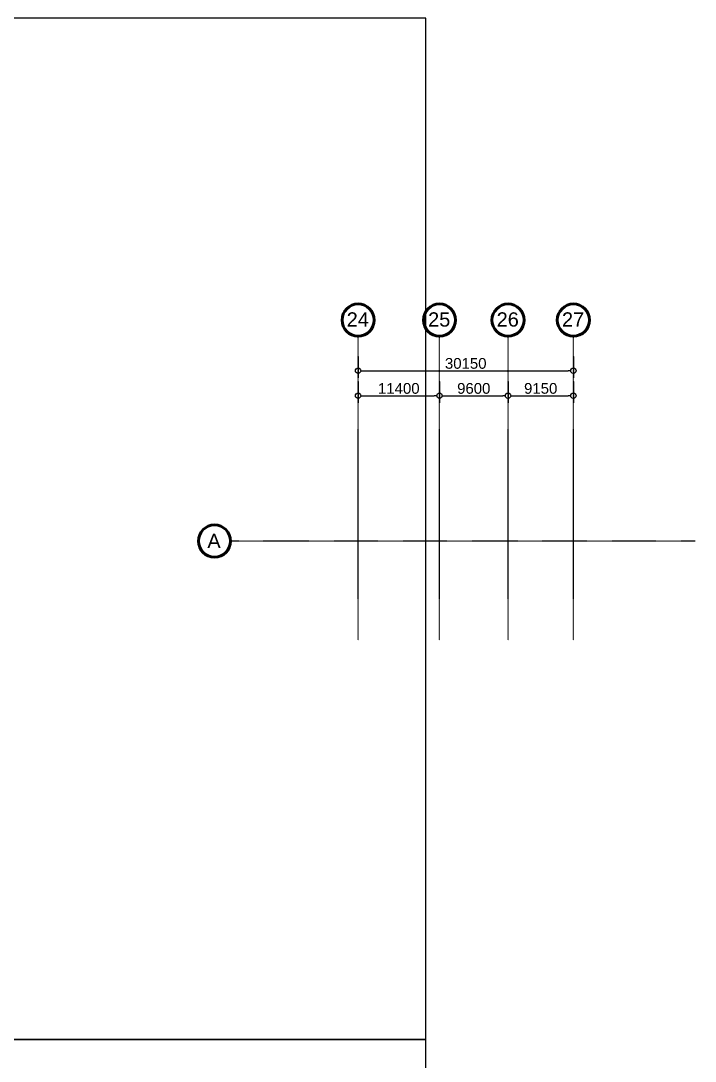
# Model space of a CAD drawing. Header units: millimetres. Extents: x -70132 to 394080, y -1879526 to 121974.
# Drawn here: x 299631 to 394080, y -1453672 to -1308031 of the extents above; entities that cross this region are included whole.
import ezdxf

# ---------------------------------------------------------------- set-up
doc = ezdxf.new("R2010")
doc.units = ezdxf.units.MM
doc.linetypes.add('DPA_Grid _ Level 100', pattern=[10, 5.5, -1.6, 1.3, -1.6])
doc.layers.add('S-GRID-IDEN', color=3, linetype='Continuous', lineweight=50)
doc.styles.add('Arial', font='arial.ttf', dxfattribs={"height": 1500})
doc.styles.add('Arial_1', font='arial.ttf', dxfattribs={"height": 2000})
doc.styles.add('Arial_2', font='arial.ttf', dxfattribs={"height": 3})
doc.dimstyles.new('DPA-DIM-3_0_C-C', dxfattribs={"dimscale": 304.8, "dimtxt": 1530.3891, "dimasz": 2.46063, "dimexe": 3.28084, "dimexo": 0.0625, "dimgap": 0.82021, "dimtad": 1, "dimdec": 0, "dimzin": 0, "dimdsep": 46, "dimtxsty": 'Arial_2', "dimblk1": 'DOTBLANK', "dimblk2": 'DOTBLANK', "dimsah": 1, "dimcen": 0.09, "dimdle": 3.28084, "dimadec": 8, "dimazin": 0, "dimtfac": 1, "dimtdec": 4, "dimtix": 1, "dimtmove": 0, "dimatfit": 3, "dimfxl": 6.56168, "dimfxlon": 1, "dimtvp": 1, "dimtolj": 1, "dimtzin": 0, "dimarcsym": 2})

# ---------------------------------------------------------------- blocks, each defined once
blk = doc.blocks.new('Grid - 100 Scale-586761-4130-01 INTERMIDATE LEVEL PLAN - REFLECTED CEILING')
at = {"layer": 'S-GRID-IDEN'}
blk.add_circle((0, 0), 4.5, dxfattribs=at)
blk = doc.blocks.new('_DotBlank')
at = {"color": 0, "linetype": 'ByBlock', "lineweight": -2}
blk.add_line((-0.5, 0), (-1, 0), dxfattribs=at)
blk.add_circle((0, 0), 0.5, dxfattribs=at)
blk = doc.blocks.new('*D1320')
at = {"layer": 'Defpoints', "color": 0, "lineweight": -2, "transparency": 16777216}
for p, q in [((354064, 28372), (354064, 25391)), ((365464, 28372), (365464, 25391)), ((354814, 26391), (364714, 26391))]:
    blk.add_line(p, q, dxfattribs=at)
at = {"layer": 'Defpoints', "color": 0, "transparency": 16777216}
for p in [(354064, 28391), (365464, 28391), (365464, 26391)]:
    blk.add_point(p, dxfattribs=at)
at = {"layer": 'Defpoints', "color": 0, "lineweight": -2, "transparency": 16777216, "xscale": 750, "yscale": 750, "zscale": 750, "rotation": 180}
blk.add_blockref('_DotBlank', (354064, 26391), dxfattribs=at)
at = {"layer": 'Defpoints', "color": 0, "lineweight": -2, "transparency": 16777216, "xscale": 750, "yscale": 750, "zscale": 750}
blk.add_blockref('_DotBlank', (365464, 26391), dxfattribs=at)
at = {"layer": 'Defpoints', "color": 0, "transparency": 16777216, "insert": (359764, 27407), "char_height": 1500, "width": 6922.07, "attachment_point": 5, "style": 'Arial'}
blk.add_mtext('\\A1;11400', dxfattribs=at)
blk = doc.blocks.new('*D1321')
at = {"layer": 'Defpoints', "color": 0, "lineweight": -2, "transparency": 16777216}
for p, q in [((365464, 28372), (365464, 25391)), ((375064, 28372), (375064, 25391)), ((366214, 26391), (374314, 26391))]:
    blk.add_line(p, q, dxfattribs=at)
at = {"layer": 'Defpoints', "color": 0, "transparency": 16777216}
for p in [(365464, 28391), (375064, 28391), (375064, 26391)]:
    blk.add_point(p, dxfattribs=at)
at = {"layer": 'Defpoints', "color": 0, "lineweight": -2, "transparency": 16777216, "xscale": 750, "yscale": 750, "zscale": 750, "rotation": 180}
blk.add_blockref('_DotBlank', (365464, 26391), dxfattribs=at)
at = {"layer": 'Defpoints', "color": 0, "lineweight": -2, "transparency": 16777216, "xscale": 750, "yscale": 750, "zscale": 750}
blk.add_blockref('_DotBlank', (375064, 26391), dxfattribs=at)
at = {"layer": 'Defpoints', "color": 0, "transparency": 16777216, "insert": (370264, 27407), "char_height": 1500, "width": 5537.65, "attachment_point": 5, "style": 'Arial'}
blk.add_mtext('\\A1;9600', dxfattribs=at)
blk = doc.blocks.new('*D1322')
at = {"layer": 'Defpoints', "color": 0, "lineweight": -2, "transparency": 16777216}
for p, q in [((375064, 28372), (375064, 25391)), ((384214, 28372), (384214, 25391)), ((375814, 26391), (383464, 26391))]:
    blk.add_line(p, q, dxfattribs=at)
at = {"layer": 'Defpoints', "color": 0, "transparency": 16777216}
for p in [(375064, 28391), (384214, 28391), (384214, 26391)]:
    blk.add_point(p, dxfattribs=at)
at = {"layer": 'Defpoints', "color": 0, "lineweight": -2, "transparency": 16777216, "xscale": 750, "yscale": 750, "zscale": 750, "rotation": 180}
blk.add_blockref('_DotBlank', (375064, 26391), dxfattribs=at)
at = {"layer": 'Defpoints', "color": 0, "lineweight": -2, "transparency": 16777216, "xscale": 750, "yscale": 750, "zscale": 750}
blk.add_blockref('_DotBlank', (384214, 26391), dxfattribs=at)
at = {"layer": 'Defpoints', "color": 0, "transparency": 16777216, "insert": (379639, 27407), "char_height": 1500, "width": 5537.65, "attachment_point": 5, "style": 'Arial'}
blk.add_mtext('\\A1;9150', dxfattribs=at)
blk = doc.blocks.new('*D1323')
at = {"layer": 'Defpoints', "color": 0, "lineweight": -2, "transparency": 16777216}
for p, q in [((354064, 31872), (354064, 28891)), ((384214, 31872), (384214, 28891)), ((354814, 29891), (383464, 29891))]:
    blk.add_line(p, q, dxfattribs=at)
at = {"layer": 'Defpoints', "color": 0, "transparency": 16777216}
for p in [(354064, 31891), (384214, 31891), (384214, 29891)]:
    blk.add_point(p, dxfattribs=at)
at = {"layer": 'Defpoints', "color": 0, "lineweight": -2, "transparency": 16777216, "xscale": 750, "yscale": 750, "zscale": 750, "rotation": 180}
blk.add_blockref('_DotBlank', (354064, 29891), dxfattribs=at)
at = {"layer": 'Defpoints', "color": 0, "lineweight": -2, "transparency": 16777216, "xscale": 750, "yscale": 750, "zscale": 750}
blk.add_blockref('_DotBlank', (384214, 29891), dxfattribs=at)
at = {"layer": 'Defpoints', "color": 0, "transparency": 16777216, "insert": (369139, 30907), "char_height": 1500, "width": 6922.07, "attachment_point": 5, "style": 'Arial'}
blk.add_mtext('\\A1;30150', dxfattribs=at)
blk = doc.blocks.new('A$C1d97255a')
at = {"layer": 'Defpoints', "color": 250, "linetype": 'DPA_Grid _ Level 100'}
for p, q in [((354064.2, -7840.8), (354064.2, 34736)), ((365464.2, -7840.8), (365464.2, 34736)), ((375064.2, -7840.8), (375064.2, 34736)), ((384214.2, -7840.8), (384214.2, 34736)), ((401276.9, 6050), (336206.5, 6050))]:
    blk.add_line(p, q, dxfattribs=at)
at = {"layer": 'Defpoints', "color": 250, "xscale": 499.9999999999995, "yscale": 499.9999999999995, "zscale": 499.9999999999995}
for p in [(354064.2, 36986), (365464.2, 36986), (375064.2, 36986), (384214.2, 36986)]:
    blk.add_blockref('Grid - 100 Scale-586761-4130-01 INTERMIDATE LEVEL PLAN - REFLECTED CEILING', p, dxfattribs=at)
at = {"layer": 'Defpoints', "color": 250, "xscale": 499.9999999999995, "yscale": 499.9999999999995, "zscale": 499.9999999999995, "rotation": 89.99999999999977}
blk.add_blockref('Grid - 100 Scale-586761-4130-01 INTERMIDATE LEVEL PLAN - REFLECTED CEILING', (333956.5, 6050), dxfattribs=at)
at = {"layer": 'Defpoints', "color": 250, "lineweight": 9, "char_height": 2000, "attachment_point": 1, "style": 'Arial_1'}
for s, insert, width in [('24', (352470.2, 38065.5), 3767.931), ('25', (363870.2, 38065.5), 3767.931), ('26', (373470.2, 38065.5), 3767.931), ('27', (382620.2, 38065.5), 3767.931), ('A', (332957.9, 7069.4), 2284.809)]:
    blk.add_mtext(s, dxfattribs=dict(at, insert=insert, width=width))
at = {"layer": 'Defpoints', "color": 250}
for base, p1, p2, override, picture, middle in [((384214.2, 29891.1), (354064.2, 31891.1), (384214.2, 31891.1), {"dimpost": '<>', "dimfxl": 30150}, '*D1323', (369139.2, 30907.5)), ((365464.2, 26391.1), (354064.2, 28391.1), (365464.2, 28391.1), {"dimpost": '<>', "dimfxl": 11400}, '*D1320', (359764.2, 27407)), ((375064.2, 26391.1), (365464.2, 28391.1), (375064.2, 28391.1), {"dimpost": '<>', "dimfxl": 9600}, '*D1321', (370264.2, 27407)), ((384214.2, 26391.1), (375064.2, 28391.1), (384214.2, 28391.1), {"dimpost": '<>', "dimfxl": 9150}, '*D1322', (379639.2, 27407))]:
    dim = blk.add_linear_dim(base=base, p1=p1, p2=p2, dimstyle='DPA-DIM-3_0_C-C', override=override, dxfattribs=at)
    dim.commit()
    dim.dimension.update_dxf_attribs({"geometry": picture, "text_midpoint": middle})

msp = doc.modelspace()

# ---------------------------------------------------------------- linework, layer by layer
for points in [[(-66720.1, -1450632.9), (356364.1, -1450632.9), (356364.1, -1307668.6), (-66720.1, -1307668.6)], [(-66720.1, -1593597.1), (356364.1, -1593597.1), (356364.1, -1450632.9), (-66720.1, -1450632.9)]]:
    msp.add_lwpolyline(points, close=True)

# ---------------------------------------------------------------- block references
at = {"linetype": 'ByBlock'}
msp.add_blockref('A$C1d97255a', (-7197, -1386905.2), dxfattribs=at)

doc.saveas('drawing.dxf')
